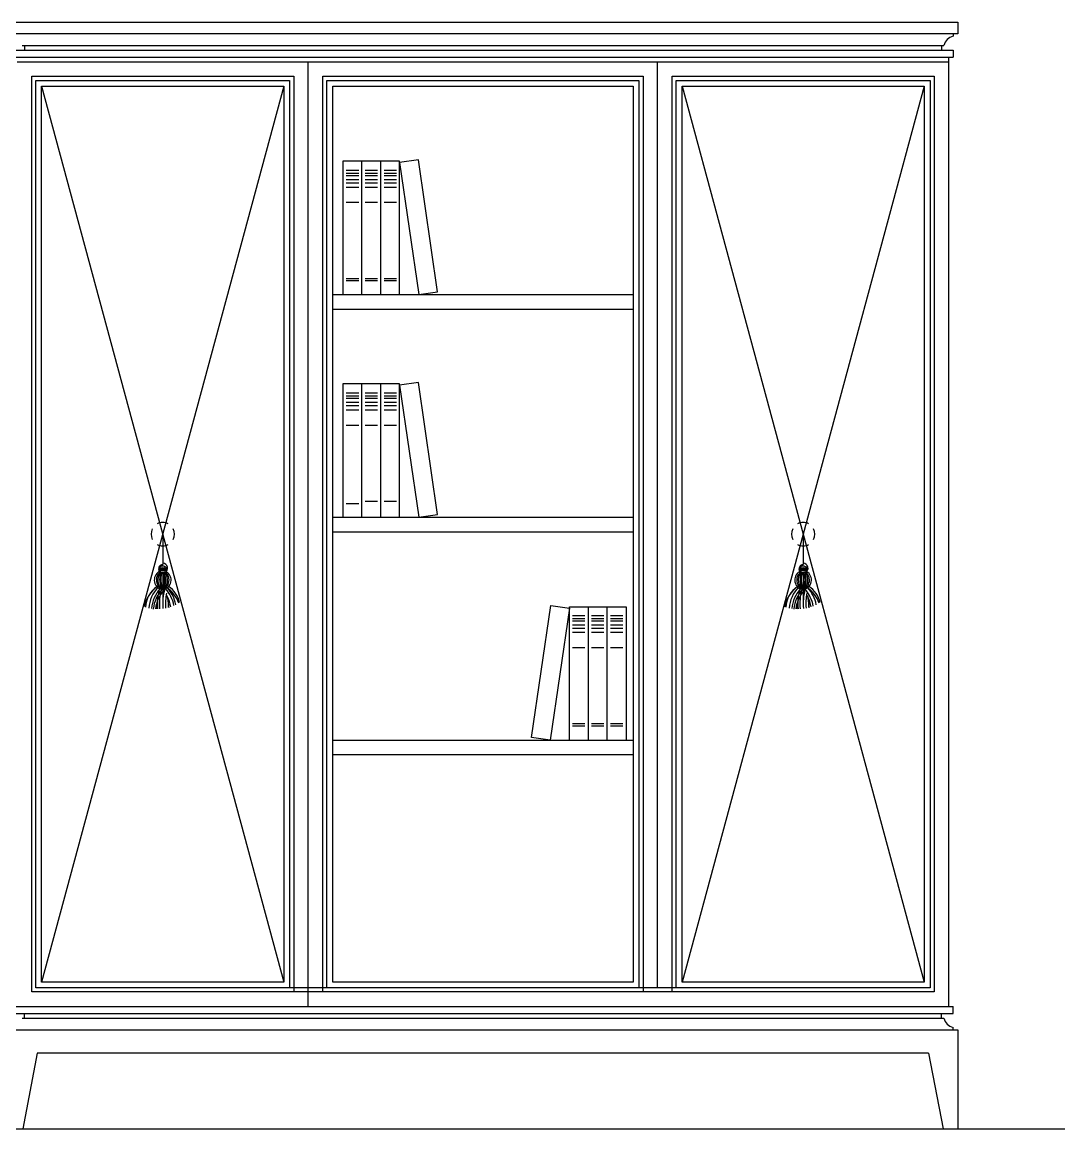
# Model space of a CAD drawing. Header units: inches. Extents: x 6.9 to 49.4, y 11.8 to 36.5.
# Drawn here: x 40.112 to 41.893, y 24.924 to 26.824 of the extents above; entities that cross this region are included whole.
import ezdxf

# ---------------------------------------------------------------- set-up
doc = ezdxf.new("R2010")
doc.units = ezdxf.units.IN
doc.header["$MEASUREMENT"] = 0
doc.layers.add('1', color=1, linetype='Continuous')

msp = doc.modelspace()

# ---------------------------------------------------------------- linework, layer by layer
at = {"layer": '1'}
for p, q in [((40.0879, 26.8239), (41.7188, 26.8239)), ((41.7188, 26.8239), (41.7188, 26.8039)), ((41.7188, 26.8039), (40.0879, 26.8039)), ((41.7108, 26.8039), (41.7108, 26.7999)), ((40.0959, 26.7759), (41.7108, 26.7759)), ((40.1119, 26.7839), (41.6948, 26.7839)), ((40.1159, 26.7839), (40.1159, 26.7759)), ((41.6908, 26.7839), (41.6908, 26.7759)), ((41.7108, 26.7759), (41.7108, 26.7639)), ((40.0959, 26.7639), (41.7108, 26.7639)), ((40.1033, 26.7559), (41.7033, 26.7559)), ((41.7033, 26.7639), (41.7033, 25.1339)), ((40.6283, 25.1589), (40.6283, 26.7309)), ((40.6353, 25.1659), (40.6353, 26.7239)), ((41.1713, 26.7239), (41.1713, 25.1659)), ((41.1783, 26.7309), (41.1783, 25.1589)), ((40.5613, 26.7139), (40.1453, 25.1759)), ((40.1453, 26.7139), (40.5613, 25.1759)), ((40.6453, 25.1759), (40.6453, 26.7139)), ((41.1613, 26.7139), (41.1613, 25.1759)), ((41.6613, 26.7139), (41.2453, 25.1759)), ((41.2453, 26.7139), (41.6613, 25.1759)), ((40.6686, 26.5698), (40.69, 26.5698)), ((40.6686, 26.5647), (40.69, 26.5647)), ((40.7011, 26.5698), (40.7225, 26.5698)), ((40.7011, 26.5647), (40.7225, 26.5647)), ((40.7337, 26.5698), (40.755, 26.5698)), ((40.7337, 26.5647), (40.755, 26.5647)), ((40.6686, 26.5607), (40.69, 26.5607)), ((40.6686, 26.5539), (40.69, 26.5539)), ((40.6686, 26.5482), (40.69, 26.5482)), ((40.7011, 26.5607), (40.7225, 26.5607)), ((40.7011, 26.5539), (40.7225, 26.5539)), ((40.7011, 26.5482), (40.7225, 26.5482)), ((40.7337, 26.5607), (40.755, 26.5607)), ((40.7337, 26.5539), (40.755, 26.5539)), ((40.7337, 26.5482), (40.755, 26.5482)), ((40.6686, 26.5408), (40.69, 26.5408)), ((40.7011, 26.5408), (40.7225, 26.5408)), ((40.7337, 26.5408), (40.755, 26.5408)), ((40.6686, 26.5147), (40.69, 26.5147)), ((40.7011, 26.5147), (40.7225, 26.5147)), ((40.7337, 26.5147), (40.755, 26.5147)), ((40.6686, 26.384), (40.69, 26.384)), ((40.6686, 26.3801), (40.69, 26.3801)), ((40.7011, 26.384), (40.7225, 26.384)), ((40.7011, 26.3801), (40.7225, 26.3801)), ((40.7337, 26.384), (40.755, 26.384)), ((40.7337, 26.3801), (40.755, 26.3801)), ((40.6453, 26.3564), (41.1613, 26.3564)), ((40.6453, 26.3314), (41.1613, 26.3314)), ((40.6686, 26.1873), (40.69, 26.1873)), ((40.6686, 26.1822), (40.69, 26.1822)), ((40.7011, 26.1873), (40.7225, 26.1873)), ((40.7011, 26.1822), (40.7225, 26.1822)), ((40.7337, 26.1873), (40.755, 26.1873)), ((40.7337, 26.1822), (40.755, 26.1822)), ((40.6686, 26.1782), (40.69, 26.1782)), ((40.6686, 26.1714), (40.69, 26.1714)), ((40.6686, 26.1657), (40.69, 26.1657)), ((40.7011, 26.1782), (40.7225, 26.1782)), ((40.7011, 26.1714), (40.7225, 26.1714)), ((40.7011, 26.1657), (40.7225, 26.1657)), ((40.7337, 26.1782), (40.755, 26.1782)), ((40.7337, 26.1714), (40.755, 26.1714)), ((40.7337, 26.1657), (40.755, 26.1657)), ((40.6686, 26.1583), (40.69, 26.1583)), ((40.7011, 26.1583), (40.7225, 26.1583)), ((40.7337, 26.1583), (40.755, 26.1583)), ((40.6686, 26.1322), (40.69, 26.1322)), ((40.7011, 26.1322), (40.7225, 26.1322)), ((40.7337, 26.1322), (40.755, 26.1322)), ((40.6686, 25.9976), (40.69, 25.9976)), ((40.7011, 26.0015), (40.7225, 26.0015)), ((40.7337, 26.0015), (40.755, 26.0015)), ((40.6453, 25.9739), (41.1613, 25.9739)), ((40.3533, 25.9449), (40.3533, 25.8927)), ((40.6453, 25.9489), (41.1613, 25.9489)), ((41.4533, 25.9449), (41.4533, 25.8927)), ((40.3461, 25.8846), (40.3606, 25.8846)), ((41.4461, 25.8846), (41.4606, 25.8846)), ((40.3533, 25.8773), (40.3533, 25.8311)), ((41.4533, 25.8773), (41.4533, 25.8311)), ((41.0786, 25.8048), (41.0572, 25.8048)), ((41.1111, 25.8048), (41.0897, 25.8048)), ((41.1436, 25.8048), (41.1223, 25.8048)), ((41.0786, 25.7997), (41.0572, 25.7997)), ((41.0786, 25.7957), (41.0572, 25.7957)), ((41.0786, 25.7889), (41.0572, 25.7889)), ((41.0786, 25.7832), (41.0572, 25.7832)), ((41.1111, 25.7997), (41.0897, 25.7997)), ((41.1111, 25.7957), (41.0897, 25.7957)), ((41.1111, 25.7889), (41.0897, 25.7889)), ((41.1111, 25.7832), (41.0897, 25.7832)), ((41.1436, 25.7997), (41.1223, 25.7997)), ((41.1436, 25.7957), (41.1223, 25.7957)), ((41.1436, 25.7889), (41.1223, 25.7889)), ((41.1436, 25.7832), (41.1223, 25.7832)), ((41.0786, 25.7758), (41.0572, 25.7758)), ((41.1111, 25.7758), (41.0897, 25.7758)), ((41.1436, 25.7758), (41.1223, 25.7758)), ((41.0786, 25.7497), (41.0572, 25.7497)), ((41.1111, 25.7497), (41.0897, 25.7497)), ((41.1436, 25.7497), (41.1223, 25.7497)), ((41.0786, 25.619), (41.0572, 25.619)), ((41.0786, 25.6151), (41.0572, 25.6151)), ((41.1111, 25.619), (41.0897, 25.619)), ((41.1111, 25.6151), (41.0897, 25.6151)), ((41.1436, 25.619), (41.1223, 25.619)), ((41.1436, 25.6151), (41.1223, 25.6151)), ((40.6453, 25.5914), (41.1613, 25.5914)), ((40.6453, 25.5664), (41.1613, 25.5664)), ((41.1613, 25.1759), (40.6453, 25.1759)), ((41.6783, 25.1589), (40.1283, 25.1589)), ((41.6713, 25.1659), (40.1353, 25.1659)), ((40.0959, 25.1339), (41.7108, 25.1339)), ((40.0959, 25.1219), (41.7108, 25.1219)), ((40.1159, 25.1139), (40.1159, 25.1219)), ((41.6908, 25.1139), (41.6908, 25.1219)), ((41.7108, 25.1219), (41.7108, 25.1339)), ((40.1119, 25.1139), (41.6948, 25.1139)), ((40.0879, 25.0939), (41.7188, 25.0939)), ((41.7108, 25.0939), (41.7108, 25.0979)), ((41.7188, 25.0939), (41.7188, 24.9239)), ((40.1379, 25.0539), (40.1129, 24.9239)), ((41.6688, 25.0539), (40.1379, 25.0539)), ((41.6688, 25.0539), (41.6938, 24.9239)), ((28.702, 24.9239), (49.0282, 24.9239))]:
    msp.add_line(p, q, dxfattribs=at)
for points in [[(40.6033, 25.1339), (40.6033, 26.7559)], [(41.2033, 25.1659), (41.2033, 26.7559)], [(40.1283, 25.1589), (40.1283, 26.7309), (40.5783, 26.7309), (40.5783, 25.1589)], [(40.1353, 25.1659), (40.1353, 26.7239), (40.5713, 26.7239), (40.5713, 25.1659)], [(40.6283, 26.7309), (41.1783, 26.7309)], [(40.6353, 26.7239), (41.1713, 26.7239)], [(41.2283, 25.1589), (41.2283, 26.7309), (41.6783, 26.7309), (41.6783, 25.1589)], [(41.2353, 25.1659), (41.2353, 26.7239), (41.6713, 26.7239), (41.6713, 25.1659)], [(40.1453, 25.1759), (40.1453, 26.7139), (40.5613, 26.7139), (40.5613, 25.1759), (40.1453, 25.1759)], [(40.6453, 26.7139), (41.1613, 26.7139)], [(41.2453, 25.1759), (41.2453, 26.7139), (41.6613, 26.7139), (41.6613, 25.1759), (41.2453, 25.1759)], [(40.7603, 26.5854), (40.6627, 26.5854), (40.6627, 26.3564)], [(40.6952, 26.3564), (40.6952, 26.5854)], [(40.7278, 26.3564), (40.7278, 26.5854)], [(40.7603, 26.3564), (40.7603, 26.5854)], [(40.7603, 26.2029), (40.6627, 26.2029), (40.6627, 25.9739)], [(40.6952, 25.9739), (40.6952, 26.2029)], [(40.7278, 25.9739), (40.7278, 26.2029)], [(40.7603, 25.9739), (40.7603, 26.2029)], [(41.0519, 25.5914), (41.0519, 25.8204), (41.1495, 25.8204)], [(41.0845, 25.5914), (41.0845, 25.8204)], [(41.117, 25.5914), (41.117, 25.8204)], [(41.1495, 25.8204), (41.1495, 25.5914)]]:
    msp.add_lwpolyline(points, dxfattribs=at)
for points in [[(40.7932, 26.3564), (40.8254, 26.3611), (40.7925, 26.5877), (40.7603, 26.5831)], [(40.7932, 25.9739), (40.8254, 25.9786), (40.7925, 26.2052), (40.7603, 26.2006)], [(41.019, 25.5914), (40.9868, 25.5961), (41.0197, 25.8227), (41.0519, 25.8181)]]:
    msp.add_lwpolyline(points, close=True, dxfattribs=at)
for centre, radius, start, end in [((41.7178, 26.777), 0.024, 106.8806, 163.1194), ((40.3533, 25.9449), 0.02, 61.5172, 118.4828), ((41.4533, 25.9449), 0.02, 61.5172, 118.4828), ((40.3533, 25.9449), 0.02, 153.398, 206.602), ((40.3533, 25.9449), 0.02, 333.398, 26.602), ((41.4533, 25.9449), 0.02, 153.398, 206.602), ((41.4533, 25.9449), 0.02, 333.398, 26.602), ((40.3533, 25.9449), 0.02, 241.5172, 298.4828), ((41.4533, 25.9449), 0.02, 241.5172, 298.4828), ((40.3553, 25.8662), 0.0164, 119.4587, 263.2741), ((40.3602, 25.8661), 0.0178, 132.7344, 179.7219), ((40.3651, 25.8662), 0.0201, 142.9162, 234.3397), ((40.3543, 25.8846), 0.00821, 96.8349, 230.0426), ((40.3533, 25.8735), 0.0138, 58.4328, 121.4671), ((40.3531, 25.9027), 0.0197, 249.3742, 290.7761), ((40.3533, 25.8957), 0.0138, 238.44, 301.6623), ((40.3533, 25.8811), 0.00889, 37.9958, 142.38), ((40.3534, 25.888), 0.00889, 217.6723, 323.7212), ((40.3536, 25.8665), 0.0197, 69.3502, 110.5809), ((40.3534, 25.8865), 0.0084, 218.7496, 89.7719), ((40.3534, 25.8827), 0.0084, 90.2658, 141.1749), ((40.3513, 25.8662), 0.0164, 276.9725, 60.4714), ((40.3416, 25.8662), 0.0201, 305.7708, 37.0598), ((40.3464, 25.8661), 0.0178, 0.2781, 47.3068), ((41.4553, 25.8662), 0.0164, 119.4587, 263.2741), ((41.4602, 25.8661), 0.0178, 132.7344, 179.7219), ((41.4651, 25.8662), 0.0201, 142.9162, 234.3397), ((41.4543, 25.8846), 0.00821, 96.8349, 230.0426), ((41.4533, 25.8735), 0.0138, 58.4328, 121.4671), ((41.4531, 25.9027), 0.0197, 249.3742, 290.7761), ((41.4533, 25.8957), 0.0138, 238.44, 301.6623), ((41.4533, 25.8811), 0.00889, 37.9958, 142.38), ((41.4534, 25.888), 0.00889, 217.6723, 323.7212), ((41.4536, 25.8665), 0.0197, 69.3502, 110.5809), ((41.4534, 25.8865), 0.0084, 218.7496, 89.7719), ((41.4534, 25.8827), 0.0084, 90.2658, 141.1749), ((41.4513, 25.8662), 0.0164, 276.9725, 60.4714), ((41.4416, 25.8662), 0.0201, 305.7708, 37.0598), ((41.4464, 25.8661), 0.0178, 0.2781, 47.3068), ((40.3602, 25.8663), 0.0178, 180.2781, 247.1667), ((40.3755, 25.8662), 0.0275, 155.2684, 216.2916), ((40.3895, 25.8667), 0.0395, 164.2063, 203.4), ((40.3311, 25.8662), 0.0275, 323.7338, 25.0276), ((40.3171, 25.8656), 0.0395, 336.4848, 15.8603), ((40.3464, 25.8663), 0.0178, 292.8333, 359.7219), ((41.4602, 25.8663), 0.0178, 180.2781, 247.1667), ((41.4755, 25.8662), 0.0275, 155.2684, 216.2916), ((41.4895, 25.8667), 0.0395, 164.2063, 203.4), ((41.4311, 25.8662), 0.0275, 323.7338, 25.0276), ((41.4171, 25.8656), 0.0395, 336.4848, 15.8603), ((41.4464, 25.8663), 0.0178, 292.8333, 359.7219), ((40.3793, 25.8067), 0.0598, 126.4261, 166.8232), ((40.3686, 25.8174), 0.0451, 123.4482, 177.226), ((40.389, 25.8131), 0.0598, 137.2216, 175.2867), ((40.3934, 25.8115), 0.0598, 138.2325, 174.5241), ((40.3967, 25.8103), 0.0598, 138.1602, 174.1792), ((40.4001, 25.8091), 0.0598, 137.8329, 172.8356), ((40.4305, 25.8257), 0.0864, 162.6646, 186.1654), ((40.434, 25.8257), 0.0864, 163.4834, 186.097), ((40.4397, 25.8257), 0.0864, 163.1343, 185.7476), ((40.4444, 25.8257), 0.0864, 167.87, 185.2338), ((40.3137, 25.8115), 0.0598, 10.3785, 41.7675), ((40.3251, 25.8051), 0.0598, 21.0154, 53.5716), ((40.3171, 25.8127), 0.0598, 10.674, 42.6854), ((40.3385, 25.8174), 0.0451, 13.0483, 56.5518), ((41.4793, 25.8067), 0.0598, 126.4261, 166.8232), ((41.4686, 25.8174), 0.0451, 123.4482, 177.226), ((41.489, 25.8131), 0.0598, 137.2216, 175.2867), ((41.4934, 25.8115), 0.0598, 138.2325, 174.5241), ((41.4967, 25.8103), 0.0598, 138.1602, 174.1792), ((41.5001, 25.8091), 0.0598, 137.8329, 172.8356), ((41.5305, 25.8257), 0.0864, 162.6646, 186.1654), ((41.534, 25.8257), 0.0864, 163.4834, 186.097), ((41.5397, 25.8257), 0.0864, 163.1343, 185.7476), ((41.4118, 25.8108), 0.0598, 10.2883, 41.7108), ((41.5444, 25.8257), 0.0864, 167.87, 185.2338), ((41.4251, 25.8051), 0.0598, 21.0154, 53.5716), ((41.4171, 25.8127), 0.0598, 10.674, 42.6854), ((41.4385, 25.8174), 0.0451, 13.0483, 56.5518), ((40.2932, 25.8291), 0.0511, 345.6455, 359.6857), ((40.2888, 25.8246), 0.0558, 354.1136, 4.355), ((40.3084, 25.8096), 0.0598, 10.2745, 28.4514), ((40.3087, 25.8265), 0.0541, 2.4728, 13.885), ((40.4183, 25.8246), 0.0558, 175.645, 185.8864), ((40.4139, 25.8291), 0.0511, 180.3143, 191.276), ((41.3932, 25.8291), 0.0511, 345.6455, 359.6857), ((41.3888, 25.8246), 0.0558, 354.1136, 4.355), ((41.4084, 25.8096), 0.0598, 10.2745, 28.4514), ((41.4087, 25.8265), 0.0541, 2.4728, 13.885), ((41.5183, 25.8246), 0.0558, 175.645, 185.8864), ((41.5139, 25.8291), 0.0511, 180.3143, 191.276), ((41.7178, 25.1209), 0.024, 196.8806, 253.1194)]:
    msp.add_arc(centre, radius, start, end, dxfattribs=at)

doc.saveas('drawing.dxf')
